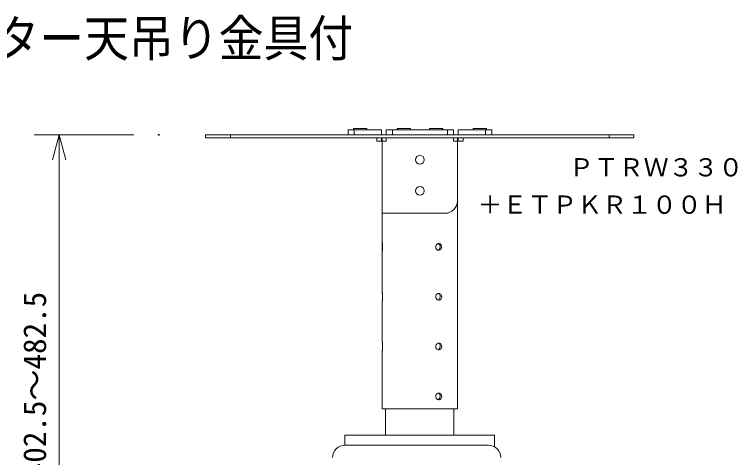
# Model space of a CAD drawing. Units: millimetres, scale not verified. Extents: x -63 to 62, y -57 to 57.
# Drawn here: x 2.1 to 60.2, y 21.2 to 56.7 of the extents above; entities that cross this region are included whole.
import ezdxf
from ezdxf.enums import TextEntityAlignment as Align

# ---------------------------------------------------------------- set-up
doc = ezdxf.new("R2010")
doc.units = ezdxf.units.MM
doc.header["$LTSCALE"] = 0.125
doc.header["$PDMODE"] = 32
doc.header["$PDSIZE"] = 0.0625
for name, color, linetype, lineweight in [('0-0_0', 7, 'Continuous', 18), ('0-4_GAIKEI', 7, 'Continuous', 18), ('0-5_SUNPO', 7, 'Continuous', 18)]:
    doc.layers.add(name, color=color, linetype=linetype, lineweight=lineweight)
for name, color, linetype in [('0-1_DEFPOINTS', 7, 'Continuous'), ('0-3_MOJI1', 7, 'Continuous'), ('0-6_TOUROKU', 7, 'Continuous')]:
    doc.layers.add(name, color=color, linetype=linetype)
doc.styles.add('ＭＳ ゴシック', font='')
doc.styles.get('ＭＳ ゴシック').set_extended_font_data('MS Gothic')

# ---------------------------------------------------------------- blocks, each defined once
blk = doc.blocks.new('_OPEN30')
at = {"layer": '0-0_0'}
blk.add_line((0, 0), (-1, 0), dxfattribs=at)
blk.add_lwpolyline([(-1, 0.26795), (0, 0), (-1, -0.26795)], dxfattribs=at)
blk = doc.blocks.new('D8')
at = {"layer": '0-1_DEFPOINTS'}
for p in [(11.6328, 50.7941), (3.6328, 10.6407), (11.6328, 10.6407)]:
    blk.add_point(p, dxfattribs=at)
at = {"layer": '0-5_SUNPO'}
for p, q in [((9.6328, 50.7941), (1.6328, 50.7941)), ((3.6328, 48.7941), (3.6328, 12.6407)), ((9.6328, 10.6407), (1.6328, 10.6407))]:
    blk.add_line(p, q, dxfattribs=at)
at = {"layer": '0-5_SUNPO', "xscale": 2, "yscale": 2}
for p, rotation in [((3.6328, 50.7941), 90), ((3.6328, 10.6407), 270)]:
    blk.add_blockref('_OPEN30', p, dxfattribs=dict(at, rotation=rotation))
at = {"layer": '0-5_SUNPO', "style": 'ＭＳ ゴシック'}
blk.add_text('402.5～482.5', height=1.833, rotation=90, dxfattribs=at).set_placement((3.1328, 23.2174), align=Align.BOTTOM_LEFT)

msp = doc.modelspace()

# ---------------------------------------------------------------- linework, layer by layer
at = {"layer": '0-4_GAIKEI', "color": 1}
for p, q in [((17.4511, 47.0712), (19.4511, 47.0712)), ((19.4511, 47.0712), (19.4511, 46.8212)), ((49.8511, 47.0712), (19.4511, 47.0712)), ((28.8948, 47.4712), (29.3948, 47.4712)), ((28.8948, 47.0712), (28.8948, 47.4712)), ((29.3398, 47.4712), (29.3398, 47.5712)), ((30.3998, 47.5712), (29.3398, 47.5712)), ((29.3948, 47.4712), (29.3948, 47.0712)), ((31.5948, 47.4712), (29.3948, 47.4712)), ((30.3998, 47.4712), (30.3998, 47.5712)), ((31.5948, 47.0712), (31.5948, 47.4712)), ((31.9698, 47.0712), (31.9698, 47.4712)), ((31.9698, 47.4712), (32.4698, 47.4712)), ((32.4698, 47.4712), (32.4698, 47.0712)), ((36.8698, 47.4712), (32.4698, 47.4712)), ((32.8398, 47.5712), (32.8398, 47.5712)), ((32.8398, 47.5712), (32.8398, 47.5712)), ((32.8398, 47.5712), (32.8398, 47.4712)), ((33.8998, 47.4712), (33.8998, 47.5712)), ((35.4398, 47.5712), (35.4398, 47.4712)), ((36.4998, 47.4712), (36.4998, 47.5712)), ((36.8698, 47.0712), (36.8698, 47.4712)), ((36.8698, 47.4712), (37.3698, 47.4712)), ((37.3698, 47.4712), (37.3698, 47.0712)), ((39.9448, 47.4712), (37.7448, 47.4712)), ((37.7448, 47.4712), (37.7448, 47.0712)), ((38.9398, 47.5712), (38.9398, 47.4712)), ((39.9998, 47.5712), (38.9398, 47.5712)), ((39.9448, 47.0712), (39.9448, 47.4712)), ((39.9448, 47.4712), (40.4448, 47.4712)), ((39.9998, 47.4712), (39.9998, 47.5712)), ((40.4448, 47.4712), (40.4448, 47.0712)), ((49.8511, 46.8212), (49.8511, 47.0712)), ((49.8511, 47.0712), (51.8511, 47.0712)), ((51.8511, 47.0712), (51.8511, 46.8212)), ((19.4511, 46.8212), (49.8511, 46.8212)), ((31.1948, 46.5712), (31.1948, 46.8212)), ((31.9698, 46.5712), (31.1948, 46.5712)), ((31.5948, 46.5712), (31.5948, 46.8212)), ((31.6448, 46.8212), (31.6448, 38.4212)), ((31.6448, 46.8212), (31.6448, 46.5712)), ((31.9698, 46.8212), (31.9698, 46.5712)), ((37.3698, 46.5712), (37.3698, 46.8212)), ((38.1448, 46.5712), (37.3698, 46.5712)), ((37.6761, 46.8212), (37.6761, 25.0712)), ((37.6948, 46.8212), (37.6948, 46.5712)), ((37.7448, 46.8212), (37.7448, 46.5712)), ((38.1448, 46.8212), (38.1448, 46.5712)), ((51.8511, 46.8212), (49.8511, 46.8212)), ((31.6261, 40.7712), (36.6761, 40.7712)), ((31.6479, 38.3925), (31.6448, 38.4212)), ((31.6448, 38.4212), (31.6455, 38.4178)), ((31.6479, 38.3925), (31.6448, 38.4212)), ((31.6448, 38.4212), (31.652, 38.3949)), ((31.6448, 37.7213), (31.6448, 38.4212)), ((31.6455, 38.4178), (31.6471, 38.4064)), ((31.6471, 38.4064), (31.6492, 38.3875)), ((31.6549, 38.3155), (31.6479, 38.3925)), ((31.6549, 38.3155), (31.6479, 38.3925)), ((31.6492, 38.3875), (31.6517, 38.362)), ((31.6517, 38.362), (31.6544, 38.3304)), ((31.652, 38.3949), (31.6555, 38.2961)), ((31.6544, 38.3304), (31.6572, 38.2935)), ((36.1244, 38.3381), (36.0493, 38.3007)), ((36.0617, 38.3062), (36.1176, 38.3307)), ((36.1176, 38.3307), (36.1768, 38.3403)), ((36.2278, 38.2765), (36.1244, 38.3381)), ((36.1244, 38.3381), (36.1866, 38.308)), ((36.1768, 38.3403), (36.236, 38.3343)), ((36.236, 38.3343), (36.2919, 38.3121)), ((31.6481, 37.751), (31.6448, 37.7213)), ((31.6448, 37.7212), (31.6476, 37.749)), ((31.6448, 37.7212), (31.6476, 37.7489)), ((31.6493, 37.7569), (31.647, 37.7369)), ((31.6476, 37.749), (31.6547, 37.8245)), ((31.6476, 37.7489), (31.6546, 37.8245)), ((31.6516, 37.8521), (31.6481, 37.751)), ((31.6519, 37.7841), (31.6493, 37.7569)), ((31.6545, 37.9959), (31.6516, 37.8521)), ((31.6547, 37.8175), (31.6519, 37.7841)), ((31.656, 38.1535), (31.6545, 37.9959)), ((31.6546, 37.8245), (31.6618, 37.936)), ((31.6547, 37.8245), (31.6618, 37.936)), ((31.6576, 37.8565), (31.6547, 37.8175)), ((31.6619, 38.2038), (31.6549, 38.3155)), ((31.6619, 38.2038), (31.6549, 38.3155)), ((31.6555, 38.2961), (31.656, 38.1535)), ((31.6572, 38.2935), (31.6598, 38.2519)), ((31.6603, 37.9002), (31.6576, 37.8565)), ((31.6598, 38.2519), (31.6621, 38.2063)), ((31.6626, 37.9479), (31.6603, 37.9002)), ((31.6618, 37.936), (31.6651, 38.0712)), ((31.6618, 37.936), (31.6651, 38.0712)), ((31.6651, 38.0712), (31.6619, 38.2038)), ((31.6651, 38.0712), (31.6619, 38.2038)), ((31.6621, 38.2063), (31.6638, 38.1573)), ((31.6642, 37.9989), (31.6626, 37.9479)), ((31.6638, 38.1573), (31.6649, 38.1058)), ((31.665, 38.0523), (31.6642, 37.9989)), ((31.6649, 38.1058), (31.665, 38.0523)), ((35.9379, 38.0712), (35.9472, 38.1492)), ((35.9483, 37.9944), (35.9379, 38.0712)), ((35.9472, 38.1492), (35.9732, 38.2148)), ((35.9777, 37.9245), (35.9483, 37.9944)), ((35.9519, 37.9804), (35.9947, 37.8966)), ((35.9732, 38.2148), (36.0125, 38.2673)), ((36.0227, 37.8658), (35.9777, 37.9245)), ((36.0493, 38.3007), (35.9881, 38.2367)), ((35.9947, 37.8966), (36.0591, 37.8349)), ((36.0125, 38.2673), (36.0617, 38.3062)), ((36.0803, 37.8225), (36.0227, 37.8658)), ((36.0591, 37.8349), (36.1377, 37.801)), ((36.1472, 37.7991), (36.0803, 37.8225)), ((36.1244, 37.8044), (36.2108, 37.8586)), ((36.2203, 37.7998), (36.1472, 37.7991)), ((36.1866, 38.308), (36.2369, 38.2599)), ((36.2108, 37.8586), (36.2694, 37.9516)), ((36.2829, 37.823), (36.2203, 37.7998)), ((36.283, 38.1791), (36.2278, 38.2765)), ((36.2369, 38.2599), (36.2733, 38.1979)), ((36.2879, 37.9876), (36.2572, 37.9124)), ((36.2694, 37.9516), (36.2952, 38.0646)), ((36.3356, 37.8649), (36.2829, 37.823)), ((36.2952, 38.0646), (36.283, 38.1791)), ((36.2987, 38.0712), (36.2879, 37.9876)), ((36.2919, 38.3121), (36.3412, 38.2731)), ((36.3764, 37.9216), (36.3356, 37.8649)), ((36.3412, 38.2731), (36.3805, 38.2165)), ((36.4032, 37.9893), (36.3764, 37.9216)), ((36.3805, 38.2165), (36.4066, 38.1418)), ((36.414, 38.064), (36.4032, 37.9893)), ((36.4066, 38.1418), (36.414, 38.064)), ((31.6455, 37.7248), (31.6448, 37.7213)), ((31.6448, 37.7213), (31.6448, 34.4212)), ((31.647, 37.7369), (31.6455, 37.7248)), ((31.648, 34.3925), (31.6448, 34.4212)), ((31.6448, 34.4212), (31.6466, 34.4165)), ((31.6466, 34.4165), (31.6491, 34.3989)), ((31.6549, 34.3155), (31.648, 34.3925)), ((31.6491, 34.3989), (31.6519, 34.3701)), ((31.6519, 34.3701), (31.6549, 34.3315)), ((31.6549, 34.3315), (31.6579, 34.2848)), ((31.6619, 34.2038), (31.6549, 34.3155)), ((31.6579, 34.2848), (31.6606, 34.2315)), ((35.9732, 34.2148), (36.0125, 34.2673)), ((36.0125, 34.2673), (36.0617, 34.3062)), ((36.0617, 34.3062), (36.1176, 34.3307)), ((36.1176, 34.3307), (36.1768, 34.3403)), ((36.2278, 34.2765), (36.1244, 34.3381)), ((36.1768, 34.3403), (36.236, 34.3343)), ((36.283, 34.1791), (36.2278, 34.2765)), ((36.236, 34.3343), (36.2919, 34.3121)), ((36.2919, 34.3121), (36.3412, 34.2731)), ((36.3412, 34.2731), (36.3805, 34.2165)), ((31.6448, 33.7213), (31.6448, 30.4212)), ((31.6451, 33.7219), (31.6464, 33.7358)), ((31.6456, 33.7234), (31.6451, 33.7219)), ((31.6475, 33.7391), (31.6456, 33.7234)), ((31.6464, 33.7358), (31.6494, 33.7645)), ((31.6505, 33.7678), (31.6475, 33.7391)), ((31.6494, 33.7645), (31.6533, 33.8074)), ((31.654, 33.8084), (31.6505, 33.7678)), ((31.6533, 33.8074), (31.6575, 33.862)), ((31.6578, 33.8597), (31.654, 33.8084)), ((31.6575, 33.862), (31.6613, 33.9259)), ((31.6613, 33.9206), (31.6578, 33.8597)), ((31.6606, 34.2315), (31.6627, 34.1731)), ((31.6613, 33.9259), (31.664, 33.9965)), ((31.6636, 33.9835), (31.6613, 33.9206)), ((31.6651, 34.0712), (31.6619, 34.2038)), ((31.6627, 34.1731), (31.6641, 34.1113)), ((31.6645, 34.0476), (31.6636, 33.9835)), ((31.664, 33.9965), (31.6651, 34.0712)), ((31.6641, 34.1113), (31.6645, 34.0476)), ((35.9379, 34.0712), (35.9472, 34.1492)), ((35.9483, 33.9944), (35.9379, 34.0712)), ((35.9472, 34.1492), (35.9732, 34.2148)), ((35.9777, 33.9245), (35.9483, 33.9944)), ((36.0227, 33.8658), (35.9777, 33.9245)), ((36.0803, 33.8225), (36.0227, 33.8658)), ((36.1472, 33.7991), (36.0803, 33.8225)), ((36.1244, 33.8044), (36.2108, 33.8586)), ((36.2203, 33.7998), (36.1472, 33.7991)), ((36.2108, 33.8586), (36.2694, 33.9516)), ((36.2829, 33.823), (36.2203, 33.7998)), ((36.2694, 33.9516), (36.2952, 34.0646)), ((36.3356, 33.8649), (36.2829, 33.823)), ((36.2952, 34.0646), (36.283, 34.1791)), ((36.3764, 33.9216), (36.3356, 33.8649)), ((36.4032, 33.9893), (36.3764, 33.9216)), ((36.3805, 34.2165), (36.4066, 34.1418)), ((36.414, 34.064), (36.4032, 33.9893)), ((36.4066, 34.1418), (36.414, 34.064)), ((31.648, 30.3925), (31.6448, 30.4212)), ((31.6448, 30.4212), (31.6553, 30.3908)), ((31.655, 30.3155), (31.648, 30.3925)), ((31.6619, 30.2038), (31.655, 30.3155)), ((31.6553, 30.3908), (31.6603, 30.2916)), ((31.6603, 30.2916), (31.6611, 30.1509)), ((31.6651, 30.0712), (31.6619, 30.2038)), ((35.9472, 30.1492), (35.9732, 30.2148)), ((35.9732, 30.2148), (36.0125, 30.2673)), ((36.0125, 30.2673), (36.0617, 30.3062)), ((36.0617, 30.3062), (36.1176, 30.3307)), ((36.1176, 30.3307), (36.1768, 30.3403)), ((36.2278, 30.2765), (36.1244, 30.3381)), ((36.1768, 30.3403), (36.236, 30.3343)), ((36.283, 30.1791), (36.2278, 30.2765)), ((36.236, 30.3343), (36.2919, 30.3121)), ((36.2919, 30.3121), (36.3412, 30.2731)), ((36.3412, 30.2731), (36.3805, 30.2165)), ((36.3805, 30.2165), (36.4066, 30.1418)), ((31.6261, 29.7212), (31.6261, 26.4212)), ((31.6494, 29.754), (31.6448, 29.7212)), ((31.6448, 29.7212), (31.648, 29.749)), ((31.648, 29.749), (31.655, 29.8246)), ((31.6545, 29.8548), (31.6494, 29.754)), ((31.6588, 29.9962), (31.6545, 29.8548)), ((31.655, 29.8246), (31.6619, 29.9359)), ((31.6611, 30.1509), (31.6588, 29.9962)), ((31.6619, 29.9359), (31.6651, 30.0712)), ((35.9379, 30.0712), (35.9472, 30.1492)), ((35.9483, 29.9944), (35.9379, 30.0712)), ((35.9777, 29.9245), (35.9483, 29.9944)), ((36.0227, 29.8658), (35.9777, 29.9245)), ((36.0803, 29.8225), (36.0227, 29.8658)), ((36.1472, 29.7991), (36.0803, 29.8225)), ((36.1244, 29.8044), (36.2108, 29.8586)), ((36.2203, 29.7998), (36.1472, 29.7991)), ((36.2108, 29.8586), (36.2694, 29.9516)), ((36.2829, 29.823), (36.2203, 29.7998)), ((36.2694, 29.9516), (36.2952, 30.0646)), ((36.3356, 29.8649), (36.2829, 29.823)), ((36.2952, 30.0646), (36.283, 30.1791)), ((36.3764, 29.9216), (36.3356, 29.8649)), ((36.4032, 29.9893), (36.3764, 29.9216)), ((36.414, 30.064), (36.4032, 29.9893)), ((36.4066, 30.1418), (36.414, 30.064)), ((31.6261, 26.4212), (31.6383, 26.3865)), ((31.6294, 26.3925), (31.6262, 26.4212)), ((31.6363, 26.3155), (31.6294, 26.3925)), ((31.6433, 26.2038), (31.6363, 26.3155)), ((31.6383, 26.3865), (31.6435, 26.2868)), ((31.6434, 26.1481), (31.6399, 25.9963)), ((31.6464, 26.0712), (31.6433, 26.2038)), ((31.6435, 26.2868), (31.6434, 26.1481)), ((35.9379, 26.0712), (35.9472, 26.1492)), ((35.9472, 26.1492), (35.9732, 26.2148)), ((35.9732, 26.2148), (36.0125, 26.2673)), ((36.0125, 26.2673), (36.0617, 26.3062)), ((36.0617, 26.3062), (36.1176, 26.3307)), ((36.1176, 26.3307), (36.1768, 26.3403)), ((36.2278, 26.2765), (36.1244, 26.3381)), ((36.1768, 26.3403), (36.236, 26.3343)), ((36.283, 26.1791), (36.2278, 26.2765)), ((36.236, 26.3343), (36.2919, 26.3121)), ((36.2952, 26.0646), (36.283, 26.1791)), ((36.2919, 26.3121), (36.3412, 26.2731)), ((36.3412, 26.2731), (36.3805, 26.2165)), ((36.3805, 26.2165), (36.4066, 26.1418)), ((36.4066, 26.1418), (36.414, 26.0639)), ((31.6294, 25.7569), (31.6261, 25.7212)), ((31.6261, 25.7212), (31.6261, 25.0712)), ((31.6262, 25.7212), (31.6293, 25.749)), ((31.6293, 25.749), (31.6363, 25.8246)), ((31.6346, 25.8572), (31.6294, 25.7569)), ((31.6399, 25.9963), (31.6346, 25.8572)), ((31.6363, 25.8246), (31.6433, 25.9359)), ((31.6433, 25.9359), (31.6464, 26.0712)), ((35.9483, 25.9944), (35.9379, 26.0712)), ((35.9777, 25.9245), (35.9483, 25.9944)), ((36.0227, 25.8658), (35.9777, 25.9245)), ((36.0803, 25.8225), (36.0227, 25.8658)), ((36.1472, 25.7991), (36.0803, 25.8225)), ((36.1244, 25.8044), (36.2108, 25.8586)), ((36.2203, 25.7998), (36.1472, 25.7991)), ((36.2108, 25.8586), (36.2694, 25.9516)), ((36.2829, 25.823), (36.2203, 25.7998)), ((36.2694, 25.9516), (36.2952, 26.0646)), ((36.3356, 25.8649), (36.2829, 25.823)), ((36.3764, 25.9216), (36.3356, 25.8649)), ((36.4032, 25.9893), (36.3764, 25.9216)), ((36.414, 26.0639), (36.4032, 25.9893)), ((31.6261, 25.0712), (37.6761, 25.0712)), ((31.9011, 25.0712), (31.9011, 22.9565)), ((37.4011, 22.9565), (37.4011, 25.0712)), ((40.6511, 22.9565), (28.6511, 22.9565)), ((28.6511, 22.9565), (28.6511, 22.1564)), ((40.6511, 22.0225), (40.6511, 22.9565)), ((28.6511, 22.1565), (40.1511, 22.1565))]:
    msp.add_line(p, q, dxfattribs=at)
for points in [[(19.4511, 46.8212), (17.4511, 46.8212), (17.4511, 47.0712)], [(33.8998, 47.5712), (33.3698, 47.5712), (32.8398, 47.5712)], [(36.4998, 47.5712), (35.9698, 47.5712), (35.4398, 47.5712)]]:
    msp.add_lwpolyline(points, dxfattribs=at)
for centre in [(34.6698, 45.0712), (34.6698, 42.5712)]:
    msp.add_circle(centre, 0.35, dxfattribs=at)
for centre, start, end in [((36.6761, 41.7712), 270, 0), ((28.6511, 21.1565), 89.99998, 179.99996), ((40.1511, 21.1565), 0, 90)]:
    msp.add_arc(centre, 1, start, end, dxfattribs=at)

# ---------------------------------------------------------------- block references
at = {"layer": '0-5_SUNPO'}
msp.add_blockref('D8', (2.0679, -3.7228), dxfattribs=at)

# ---------------------------------------------------------------- texts
at = {"layer": '0-3_MOJI1', "style": 'ＭＳ ゴシック', "width": 0.9}
msp.add_text('ＤＬＰ方式プロジェクター天吊り金具付', height=2.933, dxfattribs=at).set_placement((-35.503, 52.485), align=Align.BOTTOM_LEFT)
at = {"layer": '0-6_TOUROKU', "style": 'ＭＳ ゴシック'}
for s, p in [('ＰＴＲＷ３３０', (46.6303, 43.2906)), ('＋ＥＴＰＫＲ１００Ｈ', (39.297, 40.2906))]:
    msp.add_text(s, height=1.466, dxfattribs=at).set_placement(p, align=Align.BOTTOM_LEFT)

doc.saveas('drawing.dxf')
